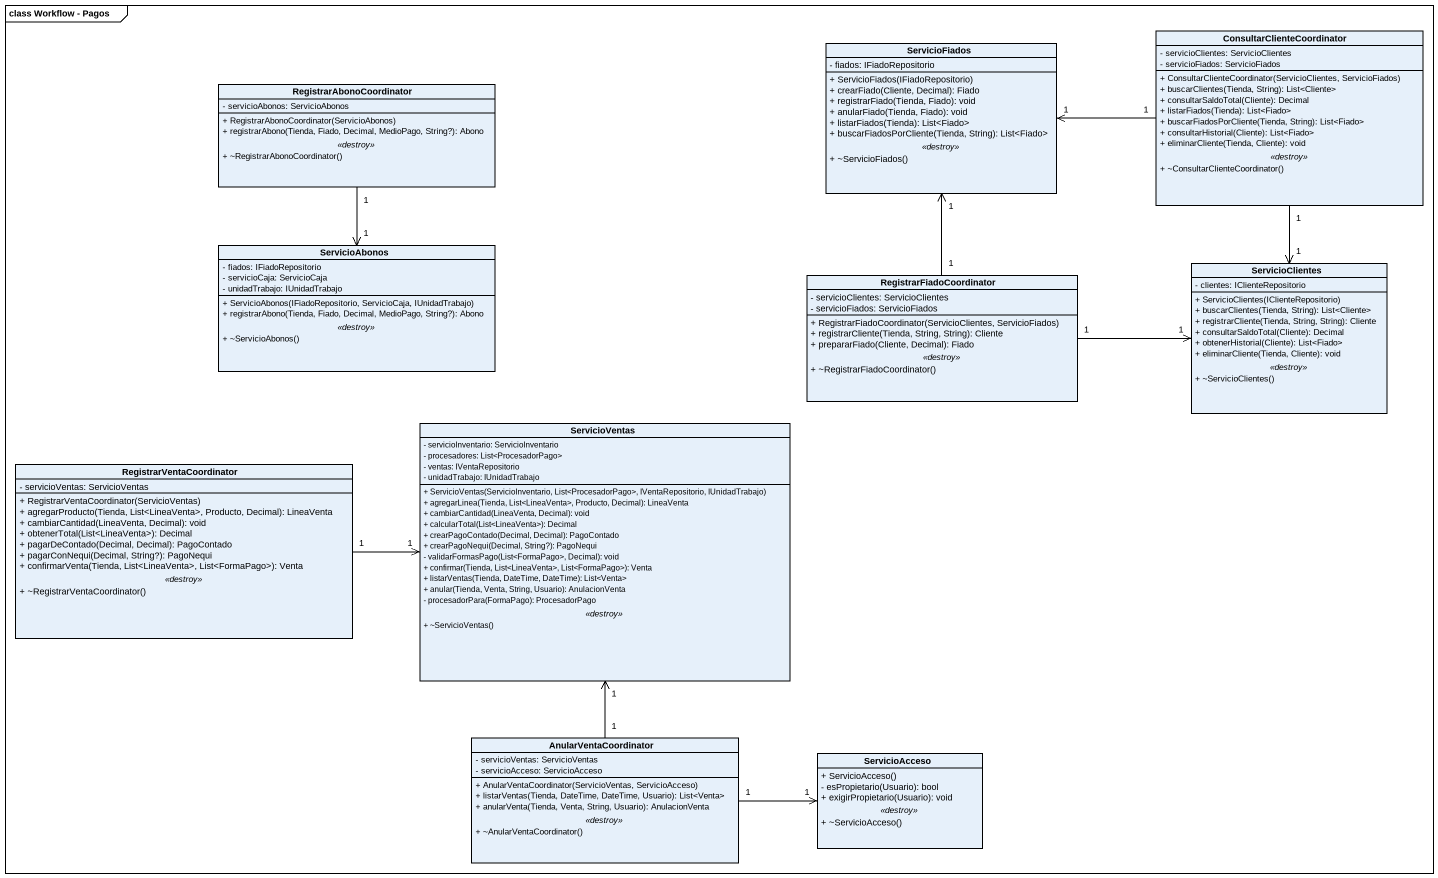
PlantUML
@startuml
mainframe class Workflow - Pagos
hide circle
hide empty members
skinparam classAttributeIconSize 0
class ServicioFiados {
  - fiados: IFiadoRepositorio
  --
  + ServicioFiados(IFiadoRepositorio)
  + crearFiado(Cliente, Decimal): Fiado
  + registrarFiado(Tienda, Fiado): void
  + anularFiado(Tienda, Fiado): void
  + listarFiados(Tienda): List<Fiado>
  + buscarFiadosPorCliente(Tienda, String): List<Fiado>
  .. <<destroy>> ..
  + ~ServicioFiados()
}
class ConsultarClienteCoordinator {
  - servicioClientes: ServicioClientes
  - servicioFiados: ServicioFiados
  --
  + ConsultarClienteCoordinator(ServicioClientes, ServicioFiados)
  + buscarClientes(Tienda, String): List<Cliente>
  + consultarSaldoTotal(Cliente): Decimal
  + listarFiados(Tienda): List<Fiado>
  + buscarFiadosPorCliente(Tienda, String): List<Fiado>
  + consultarHistorial(Cliente): List<Fiado>
  + eliminarCliente(Tienda, Cliente): void
  .. <<destroy>> ..
  + ~ConsultarClienteCoordinator()
}
class RegistrarAbonoCoordinator {
  - servicioAbonos: ServicioAbonos
  --
  + RegistrarAbonoCoordinator(ServicioAbonos)
  + registrarAbono(Tienda, Fiado, Decimal, MedioPago, String?): Abono
  .. <<destroy>> ..
  + ~RegistrarAbonoCoordinator()
}
class ServicioAbonos {
  - fiados: IFiadoRepositorio
  - servicioCaja: ServicioCaja
  - unidadTrabajo: IUnidadTrabajo
  --
  + ServicioAbonos(IFiadoRepositorio, ServicioCaja, IUnidadTrabajo)
  + registrarAbono(Tienda, Fiado, Decimal, MedioPago, String?): Abono
  .. <<destroy>> ..
  + ~ServicioAbonos()
}
class RegistrarFiadoCoordinator {
  - servicioClientes: ServicioClientes
  - servicioFiados: ServicioFiados
  --
  + RegistrarFiadoCoordinator(ServicioClientes, ServicioFiados)
  + registrarCliente(Tienda, String, String): Cliente
  + prepararFiado(Cliente, Decimal): Fiado
  .. <<destroy>> ..
  + ~RegistrarFiadoCoordinator()
}
class ServicioClientes {
  - clientes: IClienteRepositorio
  --
  + ServicioClientes(IClienteRepositorio)
  + buscarClientes(Tienda, String): List<Cliente>
  + registrarCliente(Tienda, String, String): Cliente
  + consultarSaldoTotal(Cliente): Decimal
  + obtenerHistorial(Cliente): List<Fiado>
  + eliminarCliente(Tienda, Cliente): void
  .. <<destroy>> ..
  + ~ServicioClientes()
}
class ServicioVentas {
  - servicioInventario: ServicioInventario
  - procesadores: List<ProcesadorPago>
  - ventas: IVentaRepositorio
  - unidadTrabajo: IUnidadTrabajo
  --
  + ServicioVentas(ServicioInventario, List<ProcesadorPago>, IVentaRepositorio, IUnidadTrabajo)
  + agregarLinea(Tienda, List<LineaVenta>, Producto, Decimal): LineaVenta
  + cambiarCantidad(LineaVenta, Decimal): void
  + calcularTotal(List<LineaVenta>): Decimal
  + crearPagoContado(Decimal, Decimal): PagoContado
  + crearPagoNequi(Decimal, String?): PagoNequi
  - validarFormasPago(List<FormaPago>, Decimal): void
  + confirmar(Tienda, List<LineaVenta>, List<FormaPago>): Venta
  + listarVentas(Tienda, DateTime, DateTime): List<Venta>
  + anular(Tienda, Venta, String, Usuario): AnulacionVenta
  - procesadorPara(FormaPago): ProcesadorPago
  .. <<destroy>> ..
  + ~ServicioVentas()
}
class RegistrarVentaCoordinator {
  - servicioVentas: ServicioVentas
  --
  + RegistrarVentaCoordinator(ServicioVentas)
  + agregarProducto(Tienda, List<LineaVenta>, Producto, Decimal): LineaVenta
  + cambiarCantidad(LineaVenta, Decimal): void
  + obtenerTotal(List<LineaVenta>): Decimal
  + pagarDeContado(Decimal, Decimal): PagoContado
  + pagarConNequi(Decimal, String?): PagoNequi
  + confirmarVenta(Tienda, List<LineaVenta>, List<FormaPago>): Venta
  .. <<destroy>> ..
  + ~RegistrarVentaCoordinator()
}
class AnularVentaCoordinator {
  - servicioVentas: ServicioVentas
  - servicioAcceso: ServicioAcceso
  --
  + AnularVentaCoordinator(ServicioVentas, ServicioAcceso)
  + listarVentas(Tienda, DateTime, DateTime, Usuario): List<Venta>
  + anularVenta(Tienda, Venta, String, Usuario): AnulacionVenta
  .. <<destroy>> ..
  + ~AnularVentaCoordinator()
}
class ServicioAcceso {
  + ServicioAcceso()
  - esPropietario(Usuario): bool
  + exigirPropietario(Usuario): void
  .. <<destroy>> ..
  + ~ServicioAcceso()
}
ConsultarClienteCoordinator "1" -left-> "1" ServicioFiados
ConsultarClienteCoordinator "1" --> "1" ServicioClientes
RegistrarAbonoCoordinator "1" --> "1" ServicioAbonos
RegistrarFiadoCoordinator "1" -up-> "1" ServicioFiados
RegistrarFiadoCoordinator "1" -right-> "1" ServicioClientes
RegistrarVentaCoordinator "1" -right-> "1" ServicioVentas
AnularVentaCoordinator "1" -up-> "1" ServicioVentas
AnularVentaCoordinator "1" -right-> "1" ServicioAcceso
@enduml
